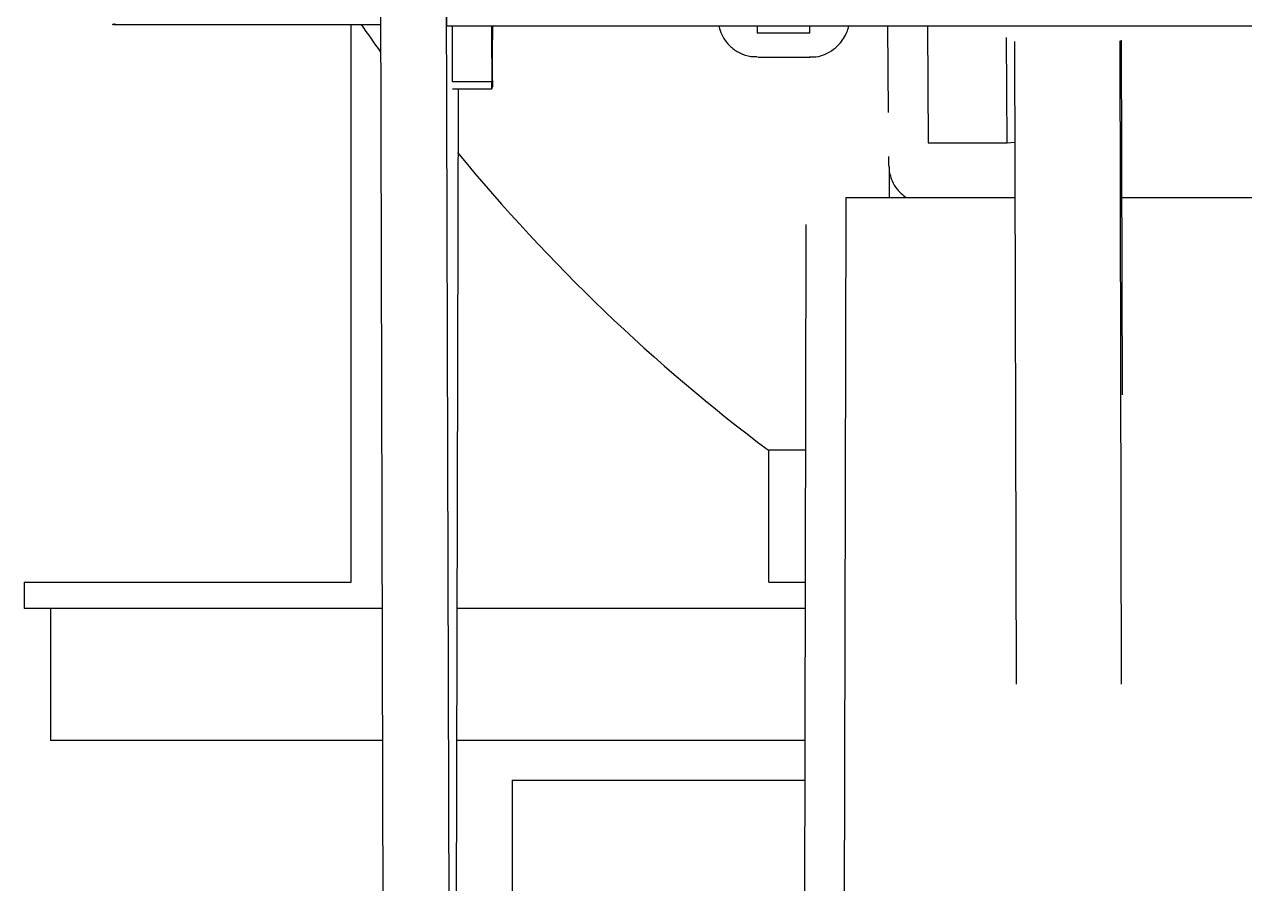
# Model space of a CAD drawing. Header units: millimetres. Extents: x -3.16865624 to -3.16864864, y -11.87708813 to -11.87708127.
# Drawn here: x -3.1686497487 to -3.1686495173, y -11.8770829672 to -11.8770828044 of the extents above; entities that cross this region are included whole.
import ezdxf

# ---------------------------------------------------------------- set-up
doc = ezdxf.new("R2010")
doc.units = ezdxf.units.MM

msp = doc.modelspace()

# ---------------------------------------------------------------- linework, layer by layer
at = {"color": 7, "linetype": 'Continuous', "lineweight": 25}
for p, q in [((-3.1686496799, -11.8770832312), (-3.1686496811, -11.8770827961)), ((-3.1686496674, -11.8770832312), (-3.1686496686, -11.8770827961)), ((-3.1686496686, -11.8770827961), (-3.1686496686, -11.8770828047)), ((-3.1686497318, -11.8770828044), (-3.1686496811, -11.8770828044)), ((-3.1686496867, -11.8770829101), (-3.1686496867, -11.8770828044)), ((-3.1686494886, -11.8770828047), (-3.1686496686, -11.8770828047)), ((-3.1686496675, -11.8770828153), (-3.1686496675, -11.8770828047)), ((-3.16864966, -11.8770828047), (-3.16864966, -11.8770828153)), ((-3.1686496599, -11.877082815), (-3.1686496599, -11.8770828047)), ((-3.1686495848, -11.8770828211), (-3.1686495849, -11.8770828047)), ((-3.1686496097, -11.877082806), (-3.1686495997, -11.877082806)), ((-3.1686495609, -11.8770828076), (-3.1686495606, -11.8770829294)), ((-3.1686495406, -11.8770829294), (-3.1686495409, -11.8770828075)), ((-3.1686495404, -11.8770828746), (-3.1686495406, -11.8770828074)), ((-3.1686496096, -11.8770828106), (-3.1686495996, -11.8770828106)), ((-3.16864966, -11.8770828153), (-3.1686496675, -11.8770828153)), ((-3.1686496675, -11.8770828166), (-3.16864966, -11.8770828166)), ((-3.1686496664, -11.8770828166), (-3.1686496671, -11.8770831039)), ((-3.1686495773, -11.8770828268), (-3.1686495623, -11.8770828268)), ((-3.1686495929, -11.8770828372), (-3.1686495929, -11.877082839)), ((-3.1686495929, -11.8770828372), (-3.1686495608, -11.8770828372)), ((-3.1686495405, -11.8770828372), (-3.1686495079, -11.8770828372)), ((-3.1686495929, -11.877082839), (-3.1686495933, -11.8770830212)), ((-3.1686496004, -11.8770828441), (-3.1686496004, -11.8770828423)), ((-3.1686496008, -11.8770830263), (-3.1686496004, -11.8770828441)), ((-3.1686496075, -11.8770829101), (-3.1686496075, -11.8770828851)), ((-3.1686496005, -11.8770828851), (-3.1686496075, -11.8770828851)), ((-3.1686497487, -11.8770829101), (-3.1686497487, -11.8770829151)), ((-3.1686497487, -11.8770829101), (-3.1686496867, -11.8770829101)), ((-3.1686496075, -11.8770829101), (-3.1686496005, -11.8770829101)), ((-3.1686496808, -11.8770829151), (-3.1686497487, -11.8770829151)), ((-3.1686497437, -11.8770829151), (-3.1686497437, -11.8770829401)), ((-3.1686496006, -11.8770829151), (-3.1686496667, -11.8770829151)), ((-3.1686496807, -11.8770829401), (-3.1686497437, -11.8770829401)), ((-3.1686496006, -11.8770829401), (-3.1686496667, -11.8770829401)), ((-3.1686496562, -11.8770829476), (-3.1686496562, -11.8770830226)), ((-3.1686496562, -11.8770829476), (-3.1686496006, -11.8770829476))]:
    msp.add_line(p, q, dxfattribs=at)
at = {"color": 8, "linetype": 'Continuous', "lineweight": 25}
for p, q in [((-3.1686496097, -11.8770828047), (-3.1686496097, -11.877082806)), ((-3.1686495997, -11.877082806), (-3.1686495997, -11.8770828047)), ((-3.1686495774, -11.8770828047), (-3.1686495773, -11.8770828268)), ((-3.1686495623, -11.8770828268), (-3.1686495624, -11.8770828069))]:
    msp.add_line(p, q, dxfattribs=at)
at = {"color": 7, "linetype": 'Continuous', "lineweight": 25, "flags": 128}
for points in [[(-3.1686496599, -11.8770828047), (-3.1686496599, -11.8770828068), (-3.16864966, -11.8770828088), (-3.16864966, -11.8770828103), (-3.16864966, -11.8770828108), (-3.16864966, -11.8770828104), (-3.16864966, -11.8770828092), (-3.16864966, -11.8770828072), (-3.16864966, -11.8770828048), (-3.16864966, -11.8770828047)], [(-3.1686496599, -11.877082815), (-3.1686496599, -11.8770828157), (-3.1686496599, -11.8770828162), (-3.16864966, -11.8770828165), (-3.16864966, -11.8770828166), (-3.16864966, -11.8770828165), (-3.16864966, -11.8770828163), (-3.16864966, -11.8770828159), (-3.16864966, -11.8770828153)], [(-3.1686495846, -11.8770828372), (-3.1686495846, -11.8770828342), (-3.1686495846, -11.8770828324)]]:
    msp.add_lwpolyline(points, dxfattribs=at)
at = {"color": 8, "linetype": 'Continuous', "lineweight": 25, "flags": 128}
msp.add_lwpolyline([(-3.1686495623, -11.8770828268), (-3.1686495609, -11.8770828267), (-3.1686495608, -11.8770828267)], dxfattribs=at)
at = {"color": 7, "linetype": 'Continuous', "lineweight": 25}
for centre, major_axis, ratio, start_param, end_param in [((-3.1686497337, -11.8770828019), (-0.00000000232, 0.00000000233), 0.39321, 2.7335, 3.5189), ((-3.1686494112, -11.8770825956), (0.0000000088, 0.0000003552), 0.94994, 2.22246, 2.24086), ((-3.1686494112, -11.8770825956), (0.0000000088, 0.0000003552), 0.94994, 2.3098, 2.54668)]:
    msp.add_ellipse(centre, major_axis=major_axis, ratio=ratio, start_param=start_param, end_param=end_param, dxfattribs=at)
for points, knots in [([(-3.1686496169, -11.8770828047), (-3.1686496169, -11.877082805), (-3.1686496167, -11.8770828058), (-3.168649616, -11.8770828072), (-3.1686496148, -11.8770828087), (-3.168649613, -11.8770828099), (-3.1686496112, -11.8770828105), (-3.1686496101, -11.8770828105), (-3.1686496097, -11.8770828105)], [0, 0, 0, 0, 0.08924, 0.25447, 0.45567, 0.65784, 0.87912, 1, 1, 1, 1]), ([(-3.1686495997, -11.8770828105), (-3.1686495993, -11.8770828105), (-3.1686495982, -11.8770828106), (-3.1686495965, -11.87708281), (-3.1686495949, -11.8770828089), (-3.1686495937, -11.8770828077), (-3.168649593, -11.8770828065), (-3.1686495925, -11.8770828055), (-3.1686495924, -11.8770828049), (-3.1686495923, -11.8770828047)], [0, 0, 0, 0, 0.10741, 0.32674, 0.51225, 0.67394, 0.81414, 0.93243, 1, 1, 1, 1]), ([(-3.1686495848, -11.8770828294), (-3.1686495848, -11.8770828296), (-3.1686495848, -11.8770828305), (-3.1686495848, -11.877082831), (-3.1686495847, -11.8770828314), (-3.1686495847, -11.8770828317), (-3.1686495847, -11.8770828322), (-3.1686495845, -11.877082833), (-3.1686495841, -11.8770828342), (-3.1686495832, -11.8770828358), (-3.1686495821, -11.8770828367), (-3.1686495815, -11.8770828372)], [0, 0, 0, 0, 0.15463, 0.48813, 0.58296, 0.62157, 0.64889, 0.6905, 0.76959, 0.87342, 1, 1, 1, 1])]:
    msp.add_open_spline(points, degree=3, knots=knots, dxfattribs=at)

doc.saveas('drawing.dxf')
